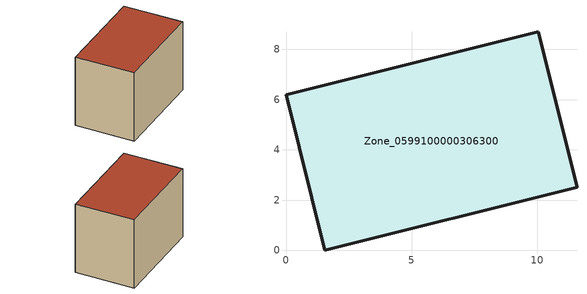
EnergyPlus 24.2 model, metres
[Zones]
Zone_0599100000306300
 floor ground (C_G): 11.57,2.52 1.55,0 0,6.18 10.02,8.7 z0
 wall outside (C_F): 11.57,2.52 10.02,8.7 0,6.18 1.55,0 11.57,2.52 z0:7.73
 roof outside (C_R): 1.55,0 11.57,2.52 10.02,8.7 0,6.18 z7.73
[BUILDING]
Pand.0599100000306300: North Axis=0; Terrain=City; Loads Convergence Tolerance Value=0.04; Temperature Convergence Tolerance Value=0.4; Solar Distribution=FullExterior; Maximum Number of Warmup Days=25; Minimum Number of Warmup Days=1
[Site:Location]
Rotterdam.The.Hague.AP_ZH_NLD Design_Conditions: Latitude=51.96; Longitude=4.45; Time Zone=1; Elevation=-4.5
[SITE:GROUNDTEMPERATURE:BUILDINGSURFACE]
18, 18, 18, 18, 18, 18, 18, 18, 18, 18, 18, 18
[MATERIAL] Thermal Absorptance=0.9; Solar Absorptance=0.7; Visible Absorptance=0.7
Name | Roughness | Thickness | Conductivity | Density | Specific Heat
G.TC.1965-1974 | MediumSmooth | 0.15 | 0.882353 | 540 | 1210
F.TC.1965-1974 | Rough | 0.3 | 0.697674 | 1920 | 840
R.TC.1965-1974 | MediumRough | 0.2 | 0.232558 | 1500 | 1000
[CONSTRUCTION]
C_G: G.TC.1965-1974
C_F: F.TC.1965-1974
C_R: R.TC.1965-1974
[ZONE]
Zone_0599100000306300: Type=1; Multiplier=1; Ceiling Height=Autocalculate; Volume=Autocalculate; Floor Area=autocalculate; Part of Total Floor Area=Yes
[ZONEINFILTRATION:DESIGNFLOWRATE]
Infil_Zone_0599100000306300: Zone or ZoneList or Space or SpaceList=Zone_0599100000306300; Schedule=AlwaysOn; Design Flow Rate Calculation Method=Flow/Area; Flow Rate per Floor Area=0.003; Constant Term Coefficient=1; Temperature Term Coefficient=0; Velocity Term Coefficient=0; Velocity Squared Term Coefficient=0
[HVACTEMPLATE:ZONE:IDEALLOADSAIRSYSTEM]
Zone_0599100000306300: Maximum Heating Supply Air Temperature=50; Minimum Cooling Supply Air Temperature=13; Maximum Heating Supply Air Humidity Ratio=0.0156; Minimum Cooling Supply Air Humidity Ratio=0.0077; Heating Limit=NoLimit; Cooling Limit=NoLimit; Dehumidification Control Type=ConstantSensibleHeatRatio; Cooling Sensible Heat Ratio=0.7; Dehumidification Setpoint=60; Humidification Control Type=None; Humidification Setpoint=30; Outdoor Air Method=None; Outdoor Air Flow Rate per Person=0.00944; Outdoor Air Flow Rate per Zone Floor Area=0; Outdoor Air Flow Rate per Zone=0; Demand Controlled Ventilation Type=None; Outdoor Air Economizer Type=NoEconomizer; Heat Recovery Type=None; Sensible Heat Recovery Effectiveness=0.7; Latent Heat Recovery Effectiveness=0.65
[ZONECONTROL:THERMOSTAT]
ThermostatControl_Zone_0599100000306300: Zone or ZoneList=Zone_0599100000306300; Control Type Schedule=DualSetpointControlType; Control 1=Thermostat_Zone_0599100000306300; Temperature Difference Between Cutout And Setpoint=0
[THERMOSTATSETPOINT:DUALSETPOINT]
Thermostat_Zone_0599100000306300: Heating Setpoint Temperature Schedule=HeatingSetpoint_Zone_0599100000306300; Cooling Setpoint Temperature Schedule=CoolingSetpoint_Zone_0599100000306300
[SCHEDULE:COMPACT]
HeatingSetpoint_Zone_0599100000306300: Through: 12/31, For: AllDays, Until: 24:00, 21
CoolingSetpoint_Zone_0599100000306300: Through: 12/31, For: AllDays, Until: 24:00, 24
DualSetpointControlType: Through: 12/31, For: AllDays, Until: 24:00, 4
AlwaysOn: Through: 12/31, For: AllDays, Until: 24:00, 1
